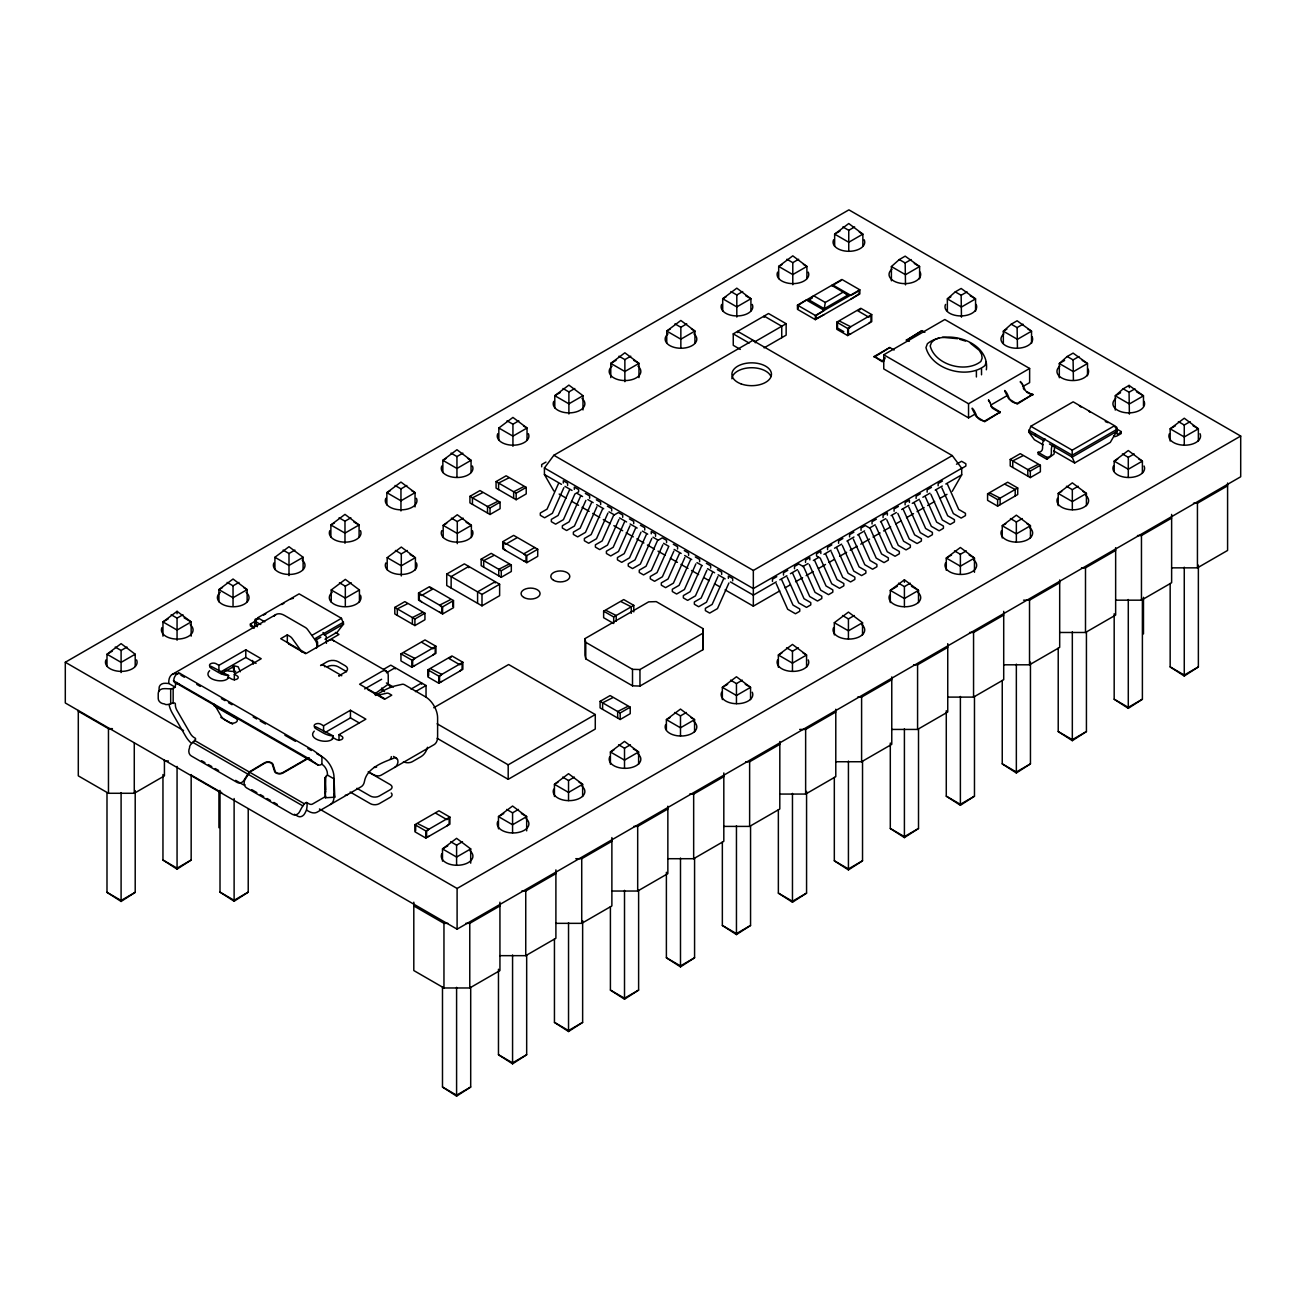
<?xml version="1.0" encoding="UTF-8"?>
<svg xmlns="http://www.w3.org/2000/svg" width="1306" height="1306" viewBox="0 0 1306 1306"><rect width="100%" height="100%" fill="white"/><g stroke="black" fill="none" stroke-linecap="round" stroke-linejoin="round"><path stroke-width="1.5" d="M702.938 649.702L702.987 628.61L656.249 601.625L648.674 601.854L584.925 638.65L584.925 655.171L585.757 658.844L632.512 685.83L639.956 686.058L702.938 649.702L702.987 628.61M324.851 777.788L325.341 797.77L334.777 797.199L334.042 778.882L327.431 775.062L324.851 777.788L325.635 790.065M263.6 615.077L265.755 613.853M281.802 604.564L283.957 603.339M824.266 308.706L825.278 302.453L843.301 292.038L847.986 295.009L824.266 308.706L808.985 299.89L813.654 295.744L825.278 302.453M986.357 361.729L984.92 365.615C967.436 379.622 931.635 369.827 925.97 347.592L927.407 343.707C946.328 328.002 990.177 341.584 986.357 369.778M227.587 678.14L228.599 675.512L211.262 666.435A6.236 1.322 21.2 0 0 211.85 668.639L218.461 672.459A6.236 1.322 21.2 0 0 226.689 675.349L228.599 675.512M332.246 738.576L333.275 735.947L315.938 726.871A6.236 1.322 21.2 0 0 316.525 729.075L323.137 732.895A6.236 1.322 21.2 0 0 331.365 735.784L333.275 735.947M558.527 483.498L547.067 509.128L540.309 513.029L540.309 515.315L544.602 517.796L552.405 513.291L563.865 487.677M569.547 489.864L558.086 515.478L551.328 519.396L551.328 521.682L555.621 524.163L563.425 519.657L574.885 494.027L578.623 491.872L578.623 489.587L574.33 487.105L574.33 489.391M580.566 496.215L569.106 521.845L562.347 525.747L562.347 528.048L566.641 530.514L574.444 526.024L585.888 500.394M591.585 502.581L580.125 528.212L573.367 532.113L573.367 534.399L577.66 536.88L585.463 532.375L596.907 506.761M602.605 508.948L591.145 534.562L584.37 538.48L584.37 540.766L588.68 543.247L596.483 538.741L607.927 513.111M618.946 519.478L607.486 545.108L599.699 549.597L595.389 547.116L595.389 544.831L602.164 540.929L613.624 515.299L618.391 512.54L622.701 515.021L622.701 517.323M624.627 521.665L613.183 547.296L606.408 551.197L606.408 553.483L610.718 555.964L618.505 551.459L629.965 525.845M635.647 528.032L624.203 553.646L617.428 557.548L617.428 559.85L621.721 562.331L629.525 557.825L640.985 532.195M646.47 534.268L635.01 559.899L628.251 563.8L628.251 566.086L632.545 568.567L640.348 564.078L651.808 538.447M662.828 544.814L651.368 570.428L643.564 574.934L639.271 572.452L639.271 570.167L646.029 566.265L657.489 540.635L662.273 537.876L666.566 540.358L666.566 542.643M668.509 547.002L657.049 572.616L650.29 576.517L650.29 578.819L654.584 581.301L662.387 576.795L673.847 551.165M679.528 553.352L668.068 578.982L661.309 582.884L661.309 585.17L665.603 587.651L673.406 583.162L684.866 557.531M690.548 559.719L679.087 585.349L672.329 589.251L672.329 591.536L676.622 594.018L684.426 589.512L695.869 563.898M701.567 566.086L690.107 591.7L683.348 595.601L683.348 597.903L687.642 600.385L695.445 595.879L706.889 570.249M712.586 572.436L701.126 598.066L694.351 601.968L694.351 604.254L698.661 606.735L706.464 602.229L717.908 576.615M723.606 578.803L712.145 604.433L705.371 608.335L705.371 610.62L709.68 613.102L717.467 608.596L728.928 582.982M309.098 757.921L283.027 772.972A4.979 2.873 0 0 1 278.031 773.691A4.979 2.873 0 0 1 274.603 771.454L272.334 764.369A4.359 2.514 0 0 0 269.33 762.426A4.359 2.514 0 0 0 264.955 763.047L249.642 772.221L244.891 779.764A6.236 5.061 -71 0 0 246.556 787.861L292.609 814.454A6.236 5.061 -71 0 0 299.776 811.434C301.947 806.7 309.261 794.832 306.502 810.063L304.935 813.214A6.236 5.061 -71 0 1 297.784 816.234L294.372 814.258M257.249 626.717L255.617 621.574L257.739 617.754L299.123 593.855L341.486 618.309L343.592 624.039L337.226 632.169L324.982 639.238M1043.151 444.807L1034.401 439.747L1028.704 432.008L1030.809 426.278L1073.173 401.824L1114.557 425.723L1116.663 429.527L1116.663 431.437L1110.296 442.391L1074.642 462.977L1053.648 450.864M952.27 491.301L961.706 474.829L961.706 468.283L952.27 455.582L752.795 340.425L553.858 455.272L544.422 467.989L544.422 474.519L553.858 491.007M176.996 682.45A7.787 4.506 60 0 0 175.379 686.009C174.873 690.156 167.397 688.425 164.425 688.654A6.236 5.061 9.2 0 0 158.222 693.404L158.222 698.498A6.236 5.061 9.2 0 0 164.425 703.918C167.576 706.856 176.179 699.461 175.379 705.011A7.787 4.506 60 0 0 176.996 710.431L190.301 733.466A7.787 4.506 60 0 0 194.186 737.58C199.524 739.506 188.57 743.538 189.582 747.816A6.236 5.061 -71 0 0 191.247 755.929L237.3 782.523A6.236 5.061 -71 0 0 244.451 779.502L249.201 771.96L264.514 762.802A4.979 2.873 0 0 1 269.509 762.084A4.979 2.873 0 0 1 272.938 764.304L275.207 771.389A4.359 2.514 0 0 0 278.211 773.332A4.359 2.514 0 0 0 282.586 772.711L308.657 757.66M324.851 793.052L325.749 791.616M316.623 753.562L321.913 756.615L321.913 764.255L319.937 765.071L318.207 765.12L177.192 683.691C169.486 683.103 176.718 669.652 180.995 673.994L313.211 750.33L321.913 756.615A17.141 9.893 60 0 1 334.042 777.609L334.042 796.611A17.141 9.893 60 0 1 330.483 804.447M290.797 598.817L293.36 598.36M1053.436 444.709C1048.424 448.268 1055.166 456.676 1046.89 457.378L1038.074 452.3L1038.074 454.194L1046.89 459.288L1054.073 454.031L1054.595 446.57M1045.224 439.045C1039.298 442.473 1046.563 451.615 1038.074 452.3M891.394 280.806L891.394 266.555L899.295 259.567L905.172 256.156L919.604 266.555L919.604 278.766M975.566 311.089L975.566 298.878L961.151 288.479L955.257 291.875L947.356 298.878L947.356 311.089M1031.544 343.396L1031.544 331.185L1017.113 320.786L1011.236 324.198L1003.335 331.185L1003.335 343.396M1087.506 375.72L1087.506 363.509L1073.091 353.11L1067.198 356.505L1059.313 363.509L1059.313 377.744M1143.485 406.003L1143.485 395.816L1129.07 385.417L1123.176 388.829L1115.275 395.816L1115.275 410.068M106.994 666.435L106.994 654.224L121.099 643.646L135.204 654.224L135.204 666.435M191.166 636.169L191.166 621.917L177.061 611.339L162.956 621.917L162.956 636.169M247.144 601.805L247.144 589.61L233.039 579.015L218.935 589.61L218.935 601.805M274.913 569.498L274.913 557.287L289.001 546.708L303.106 557.287L303.106 569.498M359.085 537.19L359.085 524.979L344.98 514.384L330.875 524.979L330.875 537.19M415.047 506.908L415.047 492.656L400.958 482.077L386.854 492.656L386.854 504.867M471.058 472.527L471.058 460.316L456.953 449.737L442.848 460.316L442.848 472.527M498.827 440.22L498.827 428.009L512.932 417.43L527.036 428.009L527.036 440.22M331.234 602.18L331.234 589.969L345.323 579.374L359.428 589.969L359.428 602.18M582.998 409.937L582.998 395.685L568.894 385.107L554.789 395.685L554.789 407.896M387.196 569.857L387.196 557.646L401.301 547.067L415.406 557.646L415.406 569.857M638.977 377.614L638.977 363.378L624.872 352.8L610.767 363.378L610.767 377.614M471.384 537.55L471.384 525.339L457.28 514.76L443.175 525.339L443.175 537.55M694.939 343.266L694.939 331.055L680.85 320.476L666.746 331.055L666.746 343.266M750.917 310.959L750.917 298.748L736.813 288.169L722.708 298.748L722.708 310.959M806.896 278.635L806.896 266.424L792.791 255.845L778.686 266.424L778.686 278.635M862.858 246.328L862.858 234.117L848.753 223.538L834.648 234.117L834.648 246.328M470.699 863.168L470.699 848.916L456.594 838.338L442.489 848.916L442.489 861.127M526.677 830.861L526.677 816.609L512.572 806.031L498.468 816.609L498.468 828.82M582.639 796.497L582.639 784.286L568.534 773.707L554.446 784.286L554.446 796.497M638.618 764.19L638.618 751.978L624.513 741.4L610.408 751.978L610.408 764.19M694.58 731.866L694.58 719.655L680.491 709.076L666.386 719.655L666.386 729.842M750.558 699.559L750.558 687.348L736.453 676.769L722.349 687.348L722.349 699.559M806.569 667.219L806.569 655.008L792.464 644.429L778.36 655.008L778.36 667.219M834.322 634.912L834.322 622.701L848.427 612.106L862.531 622.701L862.531 634.912M918.51 602.588L918.51 590.377L904.405 579.799L890.3 590.377L890.3 602.588M974.472 572.306L974.472 558.07L960.383 547.492L946.279 558.07L946.279 570.281M1030.45 537.958L1030.45 525.747L1016.346 515.168L1002.241 525.747L1002.241 537.958M1086.429 505.651L1086.429 493.439L1072.324 482.861L1058.219 493.439L1058.219 505.651M1142.391 473.327L1142.391 461.116L1128.286 450.537L1114.181 461.116L1114.181 471.303M1198.369 441.02L1198.369 428.809L1184.264 418.23L1170.16 428.809L1170.16 441.02M884.815 358.481L883.705 361.289L882.138 361.697L874.171 356.489L889.745 347.51L894.104 350.024M375.393 695.445L382.854 691.037A9.354 1.322 -24.2 0 1 394.885 685.976L402.183 684.295A6.236 3.592 60 0 1 404.713 684.834L425.495 696.833A17.141 9.893 60 0 1 437.608 717.827L437.608 736.813A17.141 9.893 60 0 1 434.065 744.665L381.319 775.111A17.141 9.893 60 0 1 372.749 774.262L368.423 771.764M209.613 670.696C201.728 678.745 224.257 684.981 228.811 677.422L231.57 679.022A3.902 2.253 0 0 0 237.088 679.022A3.902 2.253 0 0 0 237.088 675.839L234.329 674.239L234.329 679.969M314.273 731.131C306.404 739.163 328.932 745.416 333.487 737.857L336.246 739.441A3.902 2.253 0 0 0 341.748 739.441A3.902 2.253 0 0 0 341.748 736.274L339.005 734.674L339.005 740.404M135.204 790.587L135.204 892.341L121.099 901.45L106.994 892.341L106.994 792.628M191.166 774.556L191.166 860.034L177.061 869.143L162.956 860.034L162.956 774.556M248.222 808.708L248.222 892.145L234.117 901.254L220.012 892.145L220.012 790.391M470.699 987.32L470.699 1087.033L456.594 1096.142L442.489 1087.033L442.489 987.32M526.677 954.996L526.677 1054.726L512.572 1063.835L498.468 1054.726L498.468 969.248M582.639 920.648L582.639 1022.402L568.534 1031.511L554.446 1022.402L554.446 938.965M638.618 890.365L638.618 990.095L624.513 999.204L610.408 990.095L610.408 906.658M694.58 858.058L694.58 957.771L680.491 966.881L666.386 957.771L666.386 872.294M750.558 825.735L750.558 925.464L736.453 934.574L722.349 925.464L722.349 842.027M806.569 791.371L806.569 893.124L792.464 902.234L778.36 893.124L778.36 809.687M862.531 761.088L862.531 860.801L848.427 869.91L834.322 860.801L834.322 777.364M918.51 728.764L918.51 828.494L904.405 837.603L890.3 828.494L890.3 743.016M974.472 696.457L974.472 796.187L960.383 805.296L946.279 796.187L946.279 710.709M1030.45 662.109L1030.45 763.863L1016.346 772.972L1002.241 763.863L1002.241 680.426M1086.429 631.826L1086.429 731.556L1072.324 740.665L1058.219 731.556L1058.219 648.103M1142.391 599.519L1142.391 699.232L1128.286 708.342L1114.181 699.232L1114.181 613.755M1198.369 565.155L1198.369 666.925L1184.264 676.035L1170.16 666.925L1170.16 583.472M173.371 680.736L311.122 759.994M65.3 662.256L848.9 209.858L1240.7 436.057L1240.7 476.772L457.1 929.17L65.3 702.971L65.3 662.256L183.542 730.527M108.757 653.212L112.283 651.172M168.245 618.864L162.956 621.917L177.061 630.063L191.166 621.917L184.113 617.852M222.461 587.569L218.935 589.61L233.039 597.74L247.144 589.61L243.618 587.569M334.401 522.939L330.875 524.979L344.98 533.109L359.085 524.979L353.795 521.927M390.38 490.615L386.854 492.656L400.958 500.802L415.047 492.656L411.537 490.615M446.374 458.275L442.848 460.316L456.953 468.462L471.058 460.316L467.532 458.275M560.078 392.633L554.789 395.685L568.894 403.832L582.998 395.685M616.057 360.325L610.767 363.378L624.872 371.508L638.977 363.378L633.688 360.325M670.272 329.03L666.746 331.055L680.85 339.201L694.939 331.055L691.413 329.03M726.234 296.707L722.708 298.748L736.813 306.894L750.917 298.748L745.628 295.695M782.212 264.4L778.686 266.424L792.791 274.57L806.896 266.424L803.37 264.4M839.938 231.064L834.648 234.117L848.753 242.263L862.858 234.117L859.332 232.076M115.206 647.058L121.099 650.453L126.992 647.058M171.184 614.734L177.061 618.13L182.954 614.734M227.146 582.427L233.039 585.823L238.933 582.427M283.124 550.104L289.001 553.515L294.895 550.104M339.087 517.796L344.98 521.192L350.873 517.796M395.065 485.473L400.958 488.885L406.835 485.473M451.06 453.133L456.953 456.545L462.846 453.133M507.038 420.826L512.932 424.221L518.825 420.826M563.017 388.502L568.894 391.914L574.787 388.502M618.979 356.195L624.872 359.591L630.765 356.195M674.957 323.872L680.85 327.284L686.727 323.872M730.919 291.565L736.813 294.96L742.706 291.565M786.898 259.241L792.791 262.653L798.668 259.241M842.86 226.934L848.753 230.329L854.646 226.934M135.204 654.224L121.099 662.371L106.994 654.224M303.106 557.287L289.001 565.433L274.913 557.287M740.306 349.404L733.254 345.323L733.254 333.879L768.516 313.522L786.147 323.708L786.147 335.152L764.108 347.869M797.46 305.147L841.929 279.468L859.838 289.818L859.838 293.981L815.368 319.66L797.46 309.326L797.46 305.147L815.368 315.481L859.838 289.818M841.26 280.366L833.032 285.116L850.941 295.45L859.152 290.699L859.152 293.752L850.941 299.123M808.985 299.89L812.365 297.931M469.931 496.362L479.988 490.55L500.084 502.157L500.084 508.687L490.028 514.482L469.931 502.892L469.931 496.362L490.028 507.969L500.084 502.157M496.068 481.588L506.124 475.792L526.22 487.383L526.22 493.913L516.164 499.725L496.068 488.118L496.068 481.588L516.164 493.195L526.22 487.383M254.229 628.17L250.377 625.949L250.377 624.039L254.784 621.493M172.327 674.353L275.892 614.555M545.99 462.063L541.696 464.544L541.696 466.83M737.661 332.606L737.661 331.332L755.292 341.519L786.147 323.708M446.701 523.298L443.175 525.339L457.28 533.468L471.384 525.339L466.095 522.286M339.446 582.786L345.323 586.182L351.216 582.786M395.408 550.463L401.301 553.875L407.194 550.463M451.386 518.155L457.28 521.551L463.157 518.155M899.295 259.567L905.172 262.963L911.066 259.567M210.641 666.925A3.902 2.253 0 0 1 210.641 663.742A3.902 2.253 0 0 1 216.143 663.742L218.902 665.342L245.789 649.817L261.216 658.73L234.329 674.239M359.428 589.969L345.323 598.099L331.234 589.969M415.406 557.646L401.301 565.792L387.196 557.646M220.583 672.002L245.789 657.457L256.074 663.383M302.159 652.282L292.348 638.683A6.236 3.592 60 0 0 289.818 636.3L287.32 634.863L280.708 638.683L306.273 653.441L338.956 634.471L335.43 632.43M221.073 673.635L234.884 666.011L238.133 666.746L239.994 670.909A7.787 4.506 60 0 0 240.304 671.757M836.771 322.158L860.817 308.281L871.739 314.599L871.739 321.684L847.692 335.577L836.771 329.259L836.771 322.158L847.692 328.475L871.739 314.599M860.066 309.506L857.813 310.812L868.735 317.113L870.988 315.823L870.988 321.341L868.735 323.431M312.167 635.238L341.486 618.309M343.592 622.129L315.562 638.308L315.562 640.218L320.819 637.181M324.329 635.157L343.592 624.039M446.734 574.052L464.365 563.882L499.627 584.239L499.627 595.683L481.996 605.853L446.734 585.512L446.734 574.052L481.996 594.41L499.627 584.239M502.728 541.696L513.666 535.378L537.713 549.255L537.713 556.356L526.775 562.674L502.728 548.781L502.728 541.696L526.775 555.572L537.713 549.255M418.54 593.006L429.462 586.688L453.509 600.58L453.509 607.682L442.587 613.983L418.54 600.107L418.54 593.006L442.587 606.882L453.509 600.58M394.804 607.421L404.844 601.625L424.94 613.216L424.94 619.746L414.9 625.558L394.804 613.951L394.804 607.421L414.9 619.028L424.94 613.216M481.179 559.148L491.219 553.352L511.315 564.959L511.315 571.489L501.275 577.285L481.179 565.678L481.179 559.148L501.275 570.755L511.315 564.959M950.882 296.837L947.356 298.878L961.461 307.024L975.566 298.878L970.276 295.825M955.257 291.875L961.151 295.27L967.044 291.875M534.709 547.524L523.771 553.842L526.024 555.932L526.024 561.449L523.771 560.943M874.171 357.207L889.745 347.51M921.971 330.63L906.397 340.327L921.971 330.63L924.877 332.312M975.517 413.855L968.546 417.887L883.754 368.929L883.754 354.791L944.826 319.513L1029.634 368.472L1029.634 382.625L1022.647 386.658M78.295 710.48L78.295 775.862L108.463 793.281L134.273 793.281L164.425 775.862L164.425 759.717M400.958 653.833L425.005 639.94L435.943 646.258L435.943 653.359L411.896 667.235L400.958 660.918L400.958 653.833L411.896 660.134L435.943 646.258M383.735 669.243L390.788 665.162L426.034 685.519L426.034 696.98M386.38 672.802L395.196 667.709L395.196 668.982M364.684 688.931L381.63 679.267M374.593 694.025L388.241 684.23L388.241 675.333A9.354 5.404 -60 0 0 381.63 671.513L359.607 684.23L385.156 698.988L391.767 695.167L389.286 693.731A6.236 3.592 60 0 0 386.756 693.192L377.663 695.298M1006.861 329.161L1003.335 331.185L1017.439 339.331L1031.544 331.185L1028.018 329.161M315.301 727.36A3.902 2.253 0 0 1 315.301 724.177A3.902 2.253 0 0 1 320.819 724.177L323.578 725.777L350.449 710.252L365.876 719.149L339.005 734.674M1011.236 324.198L1017.113 327.594L1023.006 324.198M427.878 669.831L451.925 655.939L462.846 662.256L462.846 669.358L438.8 683.234L427.878 676.932L427.878 669.831L438.8 676.133L462.846 662.256M451.174 657.163L448.921 658.469L459.843 664.77L462.095 663.481L462.095 668.999L459.843 671.088M325.259 732.437L350.449 717.876L359.019 722.822M411.047 689.095L421.626 682.973L421.626 684.246M415.455 691.625L426.034 685.519M433.739 707.754L508.638 664.525L595.275 714.545L595.275 729.042L508.197 779.323L437.135 738.314M633.785 605.364L613.689 616.971L613.689 623.501L603.633 617.705L603.633 611.175L623.729 599.568L633.785 605.364L633.785 611.894M883.754 354.791L968.546 403.75L1029.634 368.472M135.204 892.341L121.099 900.487L106.994 892.341M191.166 860.034L177.061 868.18L162.956 860.034M1064.586 360.456L1059.313 363.509L1073.401 371.655L1087.506 363.509L1082.217 360.456M991.238 404.795L1006.942 395.718M1067.198 356.505L1073.091 359.901L1078.985 356.505M325.814 796.35L312.509 804.039A7.787 4.506 60 0 1 308.624 803.647L306.502 802.423M972.186 408.141C977.263 412.778 974.717 419.928 984.659 421.022L1000.233 412.043L984.659 421.74L976.088 416.402L972.186 408.843M1004.771 390.478C1009.848 395.114 1007.301 402.264 1017.243 403.358L1032.817 394.379L1017.243 404.076L1008.673 398.738L1004.771 391.18M553.858 455.272L753.333 570.444L952.27 455.582M956.498 464.201L961.559 461.279L965.869 463.761L965.869 466.046L961.183 468.756M961.706 468.283L753.333 588.582L544.422 467.989M776.76 576.681L772.466 579.162L772.466 581.464M787.779 570.33L783.486 572.812L783.486 575.097M831.857 544.88L827.563 547.361L827.563 549.646M842.876 538.513L838.583 540.994L838.583 543.296M853.895 532.162L849.586 534.644L849.586 536.929M876.342 519.2L872.049 521.682L872.049 523.967M898.381 506.467L894.088 508.948L894.088 511.25M920.42 493.75L916.126 496.231L916.126 498.517M931.439 487.383L927.146 489.864L927.146 492.166M942.459 481.032L938.149 483.514L938.149 485.799M776.286 581.872L753.333 595.128L730.446 581.921M779.813 579.831L786.881 575.75M790.408 573.709L797.476 569.645M802.766 566.575L808.071 563.523M813.36 560.47L818.666 557.401M823.955 554.348L831.024 550.267M834.55 548.226L841.619 544.145M846.925 541.092L853.977 537.011M857.52 534.97L864.572 530.889M869.878 527.836L875.167 524.783M880.473 521.714L885.762 518.662M891.067 515.609L896.357 512.54M901.662 509.487L908.731 505.406M912.257 503.365L919.326 499.284M922.852 497.26L929.921 493.178M935.21 490.109L942.279 486.044M945.805 484.004L961.706 474.829M248.222 892.145L234.117 900.291L220.012 892.145M584.925 638.65L585.757 642.323L632.512 669.325L639.956 669.537L702.938 633.181M1120.564 392.763L1115.275 395.816L1129.38 403.962L1143.485 395.816L1136.432 391.751M725.091 589.855L753.333 606.164L779.731 590.916M785.02 587.863L790.293 584.827M795.583 581.774L802.619 577.709M806.145 575.668L813.181 571.604M818.47 568.551L825.506 564.486M829.032 562.462L834.305 559.409M839.595 556.356L846.631 552.291M850.157 550.267L857.193 546.202M860.719 544.161L869.518 539.084M873.045 537.044L880.081 532.979M883.607 530.954L890.643 526.889M895.932 523.837L901.205 520.784M906.495 517.731L913.531 513.666M917.057 511.642L924.093 507.577M927.619 505.536L934.655 501.471M939.945 498.419L946.981 494.354M1010.224 459.451L1020.28 453.655L1040.376 465.263L1040.376 471.793L1030.32 477.588L1010.224 465.981L1010.224 459.451L1030.32 471.058L1040.376 465.263M1123.176 388.829L1129.07 392.224L1134.947 388.829M600.091 701.355L610.131 695.559L630.227 707.166L630.227 713.68L620.187 719.492L600.091 707.885L600.091 701.355L620.187 712.962L630.227 707.166M437.135 723.802L508.197 764.826L595.275 714.545M987.581 493.815L1007.677 482.208L1017.717 488.003L1017.717 494.533L997.621 506.14L987.581 500.329L987.581 493.815L997.621 499.61L1017.717 488.003M414.916 824.674L438.963 810.781L449.901 817.099L449.901 824.2L425.854 838.077L414.916 831.775L414.916 824.674L425.854 830.975L449.901 817.099M1030.809 426.278L1072.193 450.178L1114.557 425.723M1116.663 429.527L1072.193 455.206L1028.704 430.098M1116.663 431.437L1072.193 457.116L1049.42 443.975M1113.545 435.747L1114.671 436.677L1116.891 436.024L1121.25 433.527L1121.25 431.617C1112.696 440.171 1120.793 425.854 1114.687 426.523M447.778 845.864L442.489 848.916L456.594 857.062L470.699 848.916M503.757 813.556L498.468 816.609L512.572 824.755L526.677 816.609L521.388 813.556M557.972 782.261L554.446 784.286L568.534 792.432L582.639 784.286L579.113 782.261M613.934 749.938L610.408 751.978L624.513 760.125L638.618 751.978L633.328 748.926M669.913 717.631L666.386 719.655L680.491 727.801L694.58 719.655L691.07 717.631M727.638 684.295L722.349 687.348L736.453 695.494L750.558 687.348L745.269 684.295M781.886 652.967L778.36 655.008L792.464 663.154L806.569 655.008L803.043 652.967M897.353 586.312L890.3 590.377L904.405 598.523L918.51 590.377L911.457 586.312M951.568 555.017L946.279 558.07L960.383 566.2L974.472 558.07L969.183 555.017M1005.767 523.706L1002.241 525.747L1016.346 533.893L1030.45 525.747L1026.924 523.706M1061.745 491.399L1058.219 493.439L1072.324 501.569L1086.429 493.439L1082.903 491.399M1117.707 459.092L1114.181 461.116L1128.286 469.262L1142.391 461.116L1138.865 459.092M1175.449 425.756L1170.16 428.809L1184.264 436.955L1198.369 428.809L1193.08 425.756M450.717 841.75L456.594 845.145L462.487 841.75M506.679 809.426L512.572 812.822L518.466 809.426M562.657 777.119L568.534 780.515L574.428 777.119M618.62 744.795L624.513 748.191L630.406 744.795M674.598 712.488L680.491 715.884L686.368 712.488M730.56 680.165L736.453 683.577L742.347 680.165M786.571 647.825L792.464 651.237L798.358 647.825M842.55 615.518L848.427 618.913L854.32 615.518M898.512 583.194L904.405 586.606L910.298 583.194M954.49 550.887L960.383 554.283L966.26 550.887M1010.452 518.564L1016.346 521.976L1022.239 518.564M1066.431 486.256L1072.324 489.652L1078.201 486.256M1122.393 453.933L1128.286 457.345L1134.179 453.933M1178.371 421.626L1184.264 425.021L1190.158 421.626M862.531 622.701L848.427 630.831L834.322 622.701M319.448 808.985L457.1 888.472L1240.7 436.057M465.801 923.342L469.768 923.342L499.937 905.923M521.78 891.035L525.747 891.035L555.899 873.616M575.766 858.711L581.725 858.711L611.877 841.293M633.72 826.404L637.687 826.404L667.856 808.985M689.682 794.081L693.666 794.081L723.818 776.662M745.661 761.773L749.628 761.773L779.796 744.355M799.68 729.434L805.639 729.434L835.791 712.015M857.634 697.11L861.601 697.11L891.769 679.708M913.612 664.803L917.579 664.803L947.748 647.384M969.574 632.479L973.558 632.479L1003.71 615.077M1023.561 600.172L1029.52 600.172L1059.688 582.754M1081.515 567.849L1085.498 567.849L1115.65 550.446M1137.493 535.542L1141.46 535.542L1171.629 518.123M1193.472 503.218L1197.439 503.218L1227.591 485.816M413.806 902.201L413.806 970.554L443.958 987.973L469.768 987.973L499.937 970.554L499.937 902.201M499.937 955.665L525.747 955.665L555.899 938.247L555.899 869.894M555.899 923.342L581.725 923.342L611.877 905.923L611.877 837.57M611.877 891.035L637.687 891.035L667.856 873.616L667.856 806.194M667.856 858.711L693.666 858.711L723.818 841.293L723.818 772.94M723.818 826.404L749.628 826.404L779.796 808.985L779.829 741.547M779.829 794.064L805.639 794.064L835.791 776.646L835.791 709.24M835.791 761.741L861.601 761.741L891.769 744.338L891.769 676.916M891.769 729.434L917.579 729.434L947.748 712.015L947.748 643.662M947.748 697.11L973.558 697.11L1003.71 679.708L1003.71 611.339M1003.71 664.803L1029.52 664.803L1059.688 647.384L1059.688 579.978M1059.688 632.479L1085.498 632.479L1115.65 615.077L1115.65 547.655M1115.65 600.172L1141.46 600.172L1171.629 582.754L1171.629 514.401M1171.629 567.849L1197.439 567.849L1227.591 550.446L1227.591 483.024M470.699 1087.033L456.594 1095.179L442.489 1087.033M526.677 1054.726L512.572 1062.872L498.468 1054.726M582.639 1022.402L568.534 1030.548L554.446 1022.402M638.618 990.095L624.513 998.241L610.408 990.095M694.58 957.771L680.491 965.918L666.386 957.771M750.558 925.464L736.453 933.61L722.349 925.464M806.569 893.124L792.464 901.271L778.36 893.124M862.531 860.801L848.427 868.947L834.322 860.801M918.51 828.494L904.405 836.64L890.3 828.494M974.472 796.187L960.383 804.316L946.279 796.187M1030.45 763.863L1016.346 772.009L1002.241 763.863M1086.429 731.556L1072.324 739.686L1058.219 731.556M1142.391 699.232L1128.286 707.379L1114.181 699.232M1198.369 666.925L1184.264 675.055L1170.16 666.925M325.341 797.77L325.749 776.352M938.769 338.009L934.361 339.887L931.439 342.596L930.198 345.943C935.063 365.06 965.869 373.483 980.888 361.436L982.128 358.089L981.59 354.334L979.32 350.416L970.325 343.168M885.027 357.55L882.432 360.962L874.171 356.489M1105.284 421.544L1108.027 422.654M177.192 683.691L178.906 683.658M78.295 711.231L108.463 728.65L112.43 728.65M164.425 760.974L168.409 760.974M413.806 905.923L443.958 923.342L447.942 923.342M942.442 337.307L957.739 338.695M175.379 687.283L168.768 683.462L165.307 683.283A6.236 5.061 9.2 0 0 159.087 688.033L159.087 691.429M1079.409 405.791L1081.009 407.048M1088.698 410.917L1089.824 412.141M258.18 619.24C250.36 615.844 259.372 633.198 250.377 624.039M959.681 339.299L965.493 341.078M318.207 765.12L308.036 758.068M394.608 767.438A17.141 9.893 60 0 0 397.955 762.1L397.759 759.814L395.343 757.594C384.095 761.92 366.921 767.455 364.456 781.429A17.141 9.893 60 0 1 361.125 786.767L317.195 812.136A17.141 9.893 60 0 1 308.624 811.287L306.502 810.063M914.314 263.502L919.604 266.555L905.499 274.701L891.394 266.555M1116.842 429.07L1121.25 431.617M1032.817 394.379C1022.859 393.286 1025.406 386.119 1020.329 381.483M1026.989 391.735L1032.817 395.081M847.986 295.009L831.693 285.328L832.706 286.194M906.397 339.609L909.319 341.29M1000.233 412.043L991.972 406.999L988.593 399.75M992.952 408.549L1000.233 412.761M1028.704 432.008L1044.163 440.938L1044.163 439.028M843.758 331.642L837.521 328.035L837.521 322.517M733.254 333.879L749.122 343.037M523.51 425.968L527.036 428.009L512.932 436.139L498.827 428.009M585.349 493.456L589.643 495.937L589.643 498.239M596.369 499.823L600.662 502.304L600.662 504.589M607.388 506.189L611.681 508.671L611.681 510.956M629.41 518.906L633.72 521.388L633.72 523.673M640.43 525.273L644.74 527.755L644.74 530.04M673.292 544.243L677.585 546.724L677.585 549.01M684.311 550.593L688.605 553.075L688.605 555.36M695.331 556.96L699.624 559.441L699.624 561.727M706.35 563.327L710.644 565.792L710.644 568.094M717.369 569.677L721.663 572.159L721.663 574.444M544.422 474.519L561.466 484.346M564.992 486.387L572.028 490.452M577.301 493.505L582.59 496.541M587.863 499.594L593.153 502.647M596.662 504.687L603.715 508.752M608.988 511.789L614.277 514.842M619.55 517.894L626.586 521.959M630.112 523.984L637.148 528.048M642.438 531.101L647.711 534.154M653 537.207L658.273 540.243M663.562 543.296L668.835 546.349M674.125 549.402L681.161 553.466M684.687 555.491L691.723 559.556M696.996 562.608L702.285 565.661M707.558 568.698L714.611 572.763M718.12 574.803L725.157 578.868M559.148 494.06L566.216 498.141M571.506 501.194L578.574 505.275M582.101 507.316L589.169 511.381M592.695 513.421L599.748 517.503M603.29 519.543L610.343 523.608M613.869 525.649L622.701 530.742M626.227 532.783L633.296 536.864M636.822 538.905L643.891 542.97M647.417 545.01L654.469 549.091M658.012 551.132L665.064 555.213M670.37 558.266L677.422 562.347M680.948 564.372L688.017 568.453M691.543 570.493L698.612 574.575M703.901 577.627L709.191 580.68M714.496 583.749L719.786 586.802M603.633 611.175L613.689 616.971M410.117 554.593L413.643 556.634M430.213 587.912L432.466 589.218L421.544 595.52L419.291 594.23L419.291 599.748L421.544 601.837M332.981 640.25L386.315 671.039M386.38 682.973L393.433 687.054M257.739 617.754L264.791 621.836M381.63 689.96L384.503 691.609L381.63 688.05M255.617 621.574L260.759 624.529M288.593 643.874L305.62 653.702M367.476 689.421L384.519 699.249M323.708 665.227L341.78 675.659A6.236 3.592 -60 0 0 338.662 675.969L345.274 672.149A7.787 4.506 0 0 0 345.274 665.782L338.221 661.718A7.787 4.506 0 0 0 327.202 661.718L320.59 665.538A6.236 3.592 -60 0 1 324.851 666.844M393.481 756.452L396.795 758.345M368.325 771.96L390.233 784.612A6.236 3.592 0 0 1 390.233 789.706L379.213 796.056A6.236 3.592 0 0 1 370.398 796.056L356.913 788.285M180.881 675.202L184.407 677.226M196.749 684.36L200.275 686.401M221.432 698.612L224.959 700.636M228.485 702.677L232.011 704.718M253.168 716.929L256.694 718.969M260.221 720.994L265.51 724.046M284.904 735.245L295.483 741.351M307.824 748.485L311.334 750.509M214.07 705.811L235.978 718.463A4.669 2.694 0 0 1 235.978 722.267L235.766 722.398A4.669 2.694 0 0 1 229.154 722.398L224.812 719.9A7.787 4.506 60 0 1 220.926 715.786L214.266 704.277M220.812 717.337L232.615 724.144M350.171 792.024L370.398 803.696A6.236 3.592 0 0 0 379.213 803.696L390.233 797.329A6.236 3.592 0 0 0 391.229 792.987M194.333 740.29L249.201 771.96M249.642 772.221L304.51 803.892M192.602 742.232L247.487 773.903M247.928 774.164L302.796 805.851M201.532 760.663L204.944 762.639M208.356 764.598L211.768 766.573M215.18 768.548L218.592 770.507M235.651 780.368L242.475 784.302A6.236 5.061 -71 0 0 245.038 784.824M251.731 789.64L256.841 792.595M260.253 794.57L263.665 796.546M267.077 798.505L270.489 800.48M273.901 802.439L277.313 804.414M191.509 775.242L221.677 792.66M1020.329 382.201L1021.635 383.327M323.023 632.479L326.239 636.446L326.418 643.368M179.33 673.847L178.547 672.982M988.413 400.338L989.997 402.575M992.282 408.06L990.699 405.823M315.464 638.699L317.57 642.03L317.603 646.437M388.241 684.23L390.788 687.397M1024.23 389.759L1023.284 388.16M1022.174 384.095L1022.843 385.76M947.242 483.791L958.686 509.405L965.461 513.323L965.461 515.609L961.167 518.09L953.364 513.585L941.904 487.954M936.222 490.142L947.666 515.772L954.441 519.674L954.441 521.976L950.148 524.457L942.344 519.951L930.884 494.321M925.203 496.509L936.663 522.139L943.422 526.04L943.422 528.326L939.128 530.807L931.325 526.302L919.865 500.688M914.184 502.875L925.644 528.489L932.402 532.407L932.402 534.693L928.109 537.174L920.306 532.668L908.845 507.038M903.164 509.226L914.624 534.856L921.383 538.758L921.383 541.059L917.09 543.525L909.286 539.035L897.826 513.405M892.145 515.592L903.605 541.223L910.364 545.124L910.364 547.41L906.07 549.891L898.267 545.386L886.807 519.772M881.126 521.959L892.586 547.573L899.344 551.491L899.344 553.777L895.051 556.258L887.247 551.752L875.787 526.122M864.768 532.489L876.228 558.119L884.031 562.608L888.325 560.143L888.325 557.842L881.566 553.94L870.106 528.31L865.323 525.551L861.029 528.032L861.029 530.334M858.679 534.921L870.123 560.535L876.897 564.453L876.897 566.739L872.604 569.22L864.801 564.714L853.34 539.1M847.659 541.288L859.103 566.902L865.878 570.804L865.878 573.105L861.585 575.587L853.781 571.081L842.321 545.451M836.64 547.638L848.1 573.269L854.859 577.17L854.859 579.456L850.565 581.937L842.762 577.432L831.302 551.818M825.621 554.005L837.081 579.619L843.839 583.537L843.839 585.823L839.546 588.304L831.742 583.798L820.282 558.168L816.544 556.013L816.544 553.728L820.837 551.246L820.837 553.532M814.601 560.372L826.061 585.986L832.82 589.888L832.82 592.189L828.526 594.671L820.723 590.165L809.263 564.535M798.244 570.902L809.704 596.515L817.507 601.021L821.8 598.54L821.8 596.254L815.042 592.353L803.582 566.722L798.799 563.963L794.505 566.445L794.505 568.73M792.562 573.089L804.023 598.703L810.781 602.621L810.781 604.907L806.488 607.388L798.684 602.882L787.224 577.252M781.543 579.44L793.003 605.07L799.762 608.971L799.762 611.273L795.468 613.755L787.665 609.249L776.221 583.619M1074.642 462.977L1072.193 457.116L1072.193 450.178M334.646 797.264L334.042 794.146M232.876 665.701L233.105 666.925A17.141 9.893 60 0 0 234.917 673.08M1129.07 385.417L1129.38 387.67M1129.07 392.224L1129.38 414.133M1073.091 359.901L1073.401 379.785M1017.113 327.594L1017.439 347.478M961.151 295.27L961.461 317.195M905.172 262.963L905.499 284.871M391.31 756.631L391.065 758.117A7.787 4.506 60 0 1 389.939 759.341M1197.439 503.218L1197.439 567.849M1184.264 425.021L1184.264 445.085M1184.264 567.196L1184.264 676.035M1143.485 597.299L1143.485 633.932M1141.46 535.542L1141.46 600.172M1128.286 457.345L1128.286 477.408M1128.286 599.519L1128.286 708.342M1085.498 567.849L1085.498 632.479M1072.324 489.652L1072.324 509.715M1072.324 631.826L1072.324 740.665M1046.89 457.378L1046.89 459.288M1037.862 464.528L1027.806 469.605L1027.806 476.135M1035.348 433.935L1035.348 435.845M1030.32 471.058L1030.32 477.588M1029.52 600.172L1029.52 664.803M1022.778 455.827L1012.738 460.904L1012.738 467.434M1016.346 521.976L1016.346 542.039M1016.346 664.15L1016.346 772.972M1015.203 495.986L1015.203 489.456L1005.163 484.379M1000.135 504.687L1000.135 498.157L990.095 493.08M997.621 499.61L997.621 506.14M981.524 368.749L981.524 374.806M976.398 370.937L976.398 376.977M973.558 632.479L973.558 697.11M968.546 403.75L968.546 417.887M960.383 554.283L960.383 574.346M960.383 696.457L960.383 805.296M917.579 664.803L917.579 729.434M909.4 502.402L909.4 500.116L905.107 502.598L905.107 504.883M904.405 579.799L904.405 582.231M904.405 586.606L904.405 606.67M904.405 728.764L904.405 837.603M887.362 515.119L887.362 512.834L883.068 515.315L883.068 517.6M861.601 697.11L861.601 761.741M850.712 333.846L848.443 334.352L848.443 328.834L850.712 326.745L839.774 321.211M848.753 230.329L848.753 250.393M848.427 618.913L848.427 638.977M848.427 761.088L848.427 869.91M847.692 328.475L847.692 335.577M824.249 314.517L816.038 318.648L816.038 315.595L824.249 310.355L806.357 300.005L798.129 305.261L798.129 308.314M815.368 315.481L815.368 319.66M809.818 559.899L809.818 557.597L805.524 560.078L805.524 562.38M805.639 729.434L805.639 794.064M792.791 262.653L792.791 284.741M792.464 651.237L792.464 671.284M792.464 793.395L792.464 902.234M781.739 337.699L781.739 326.239L764.108 316.068L764.108 317.342M755.292 341.519L755.292 342.792M753.333 570.444L753.333 606.164M749.628 761.773L749.628 826.404M736.813 294.96L736.813 317.064M736.453 683.577L736.453 703.624M736.453 825.735L736.453 934.574M732.682 580.811L732.682 578.525L728.373 576.044L728.373 578.329M693.666 794.081L693.666 858.711M680.85 327.284L680.85 347.347M680.491 715.884L680.491 735.947M680.491 858.058L680.491 966.881M655.547 536.293L655.547 533.991L651.253 531.509L651.253 533.811M639.956 669.537L639.956 686.058M637.687 826.404L637.687 891.035M632.512 669.325L632.512 685.83M631.271 613.347L631.271 606.817L621.215 601.74M627.713 706.432L617.673 711.509L617.673 718.039M624.872 359.591L624.872 381.695M624.513 748.191L624.513 768.255M624.513 890.365L624.513 999.204M620.187 712.962L620.187 719.492M616.203 621.33L616.203 615.518L606.147 610.441M612.645 697.731L602.605 702.808L602.605 709.338M585.757 642.323L585.757 658.844M581.725 858.711L581.725 923.342M568.894 391.914L568.894 414.002M568.534 780.515L568.534 800.578M568.534 922.689L568.534 1031.511M567.604 485.505L567.604 483.22L563.31 480.739L563.31 483.024M526.775 555.572L526.775 562.674M525.747 891.035L525.747 955.665M523.706 486.665L513.65 491.742L513.65 498.272M516.67 537.909L505.749 544.21L503.479 542.904L503.479 548.438L505.749 550.528M516.164 493.195L516.164 499.725M512.932 424.221L512.932 446.325M512.572 812.822L512.572 832.885M512.572 954.996L512.572 1063.835M508.801 564.225L498.761 569.302L498.761 575.832M508.638 477.963L498.582 483.04L498.582 489.57M508.197 764.826L508.197 779.323M501.275 570.755L501.275 577.285M497.57 501.439L487.513 506.516L487.513 513.046M495.219 582.966L495.219 581.692L477.588 591.863L477.588 603.323M493.733 555.523L483.677 560.601L483.677 567.13M490.028 507.969L490.028 514.482M482.502 492.737L472.445 497.815L472.445 504.328M481.996 594.41L481.996 605.853M469.768 923.342L469.768 987.973M468.772 567.702L468.772 566.429L451.141 576.599L451.141 588.043M457.28 521.551L457.28 543.655M457.1 888.472L457.1 929.17M456.953 456.545L456.953 476.608M456.594 845.145L456.594 865.209M456.594 987.32L456.594 1096.142M452.758 600.923L452.758 606.457M450.505 599.634L439.583 605.151L441.836 607.241L441.836 612.759L439.583 612.253M446.897 825.931L449.15 823.841L449.15 818.323L446.897 819.629L435.959 813.312M443.958 923.342L443.958 987.973M442.587 606.882L442.587 613.983M441.803 681.503L439.551 682.01L439.551 676.492L441.803 674.402L430.882 668.884M438.8 676.133L438.8 683.234M432.923 655.09L435.192 653L435.192 647.482L432.923 648.772L422.001 642.47M428.858 836.346L426.605 836.852L426.605 831.334L428.858 829.245L417.92 823.727M428.629 670.174L428.629 675.708M425.854 830.975L425.854 838.077M422.426 612.498L412.386 617.575L412.386 624.105M415.667 825.017L415.667 830.551M414.9 619.028L414.9 625.558M414.9 665.505L412.647 666.011L412.647 660.493L414.9 658.404L403.962 652.886M411.896 660.134L411.896 667.235M407.358 603.796L397.318 608.874L397.318 615.404M401.301 553.875L401.301 575.962M400.958 488.885L400.958 510.973M350.449 710.252L350.449 717.876M345.323 586.182L345.323 606.245M344.98 521.192L344.98 543.296M327.431 775.062L327.431 773.805A7.787 4.506 60 0 0 321.913 764.255M323.578 725.777L323.578 731.491M289.001 553.515L289.001 575.603M287.32 634.863L287.32 642.503M245.789 649.817L245.789 657.457M234.117 666.24L234.117 672.345M234.117 798.537L234.117 901.254M233.039 585.823L233.039 605.886M218.935 791.077L218.935 827.71M218.902 665.342L218.902 671.072M177.061 611.339L177.061 613.771M177.061 618.13L177.061 640.234M177.061 766.41L177.061 869.143M173.159 688.246L173.159 703.526M170.678 688.768L170.678 704.032M168.768 683.462L168.768 682.189A17.141 9.893 60 0 1 177.747 673.863M134.273 742.788L134.273 793.281M121.099 650.453L121.099 672.557M121.099 792.628L121.099 901.45M108.463 728.65L108.463 793.281M136.559 659.889A15.835 9.142 0 0 1 121.278 671.398A15.835 9.142 0 0 1 105.982 659.889M190.203 624.692A15.835 9.142 0 0 1 179.999 638.944A15.835 9.142 0 0 1 161.944 627.582M246.165 592.369A15.835 9.142 0 0 1 243.749 604.449A15.835 9.142 0 0 1 222.689 604.449A15.835 9.142 0 0 1 220.257 592.369M302.143 560.062A15.835 9.142 0 0 1 291.956 574.314A15.835 9.142 0 0 1 273.901 562.951M360.456 530.628A15.835 9.142 0 0 1 345.159 542.137A15.835 9.142 0 0 1 329.863 530.628M416.418 498.321A15.835 9.142 0 0 1 401.122 509.83A15.835 9.142 0 0 1 385.841 498.321M472.397 466.013A15.835 9.142 0 0 1 457.1 477.506A15.835 9.142 0 0 1 441.803 466.013M528.359 433.69A15.835 9.142 0 0 1 513.078 445.199A15.835 9.142 0 0 1 497.782 433.69M582.003 398.493A15.835 9.142 0 0 1 571.799 412.745A15.835 9.142 0 0 1 553.744 401.383M637.965 366.17A15.835 9.142 0 0 1 635.549 378.25A15.835 9.142 0 0 1 614.489 378.25A15.835 9.142 0 0 1 612.057 366.17M693.943 333.863A15.835 9.142 0 0 1 691.511 345.943A15.835 9.142 0 0 1 670.451 345.943A15.835 9.142 0 0 1 668.035 333.863M752.256 304.429A15.835 9.142 0 0 1 736.959 315.938A15.835 9.142 0 0 1 721.663 304.429M808.218 272.121A15.835 9.142 0 0 1 792.922 283.631A15.835 9.142 0 0 1 777.641 272.121M864.197 239.798A15.835 9.142 0 0 1 848.9 251.307A15.835 9.142 0 0 1 833.603 239.798M470.046 850.892A15.835 9.142 0 0 1 459.859 865.143A15.835 9.142 0 0 1 441.803 853.781M526.024 818.584A15.835 9.142 0 0 1 515.837 832.836A15.835 9.142 0 0 1 497.782 821.474M582.003 786.261A15.835 9.142 0 0 1 571.799 800.513A15.835 9.142 0 0 1 553.744 789.15M637.965 753.954A15.835 9.142 0 0 1 627.778 768.206A15.835 9.142 0 0 1 609.722 756.843M693.943 721.63A15.835 9.142 0 0 1 683.756 735.882A15.835 9.142 0 0 1 665.701 724.52M752.256 692.213A15.835 9.142 0 0 1 736.959 703.722A15.835 9.142 0 0 1 721.663 692.213M808.218 659.889A15.835 9.142 0 0 1 792.922 671.398A15.835 9.142 0 0 1 777.641 659.889M861.846 624.692A15.835 9.142 0 0 1 851.659 638.944A15.835 9.142 0 0 1 833.603 627.582M917.824 592.369A15.835 9.142 0 0 1 907.637 606.637A15.835 9.142 0 0 1 889.582 595.258M973.803 560.062A15.835 9.142 0 0 1 963.599 574.314A15.835 9.142 0 0 1 945.544 562.951M1029.765 527.738A15.835 9.142 0 0 1 1019.578 542.006A15.835 9.142 0 0 1 1001.522 530.628M1085.743 495.431A15.835 9.142 0 0 1 1075.556 509.683A15.835 9.142 0 0 1 1057.501 498.321M1144.056 466.013A15.835 9.142 0 0 1 1128.759 477.506A15.835 9.142 0 0 1 1113.463 466.013M1200.018 433.69A15.835 9.142 0 0 1 1184.722 445.199A15.835 9.142 0 0 1 1169.441 433.69M920.159 272.121A15.835 9.142 0 0 1 902.103 283.484A15.835 9.142 0 0 1 891.916 269.232M976.137 304.429A15.835 9.142 0 0 1 960.841 315.938A15.835 9.142 0 0 1 945.544 304.429M1032.099 336.752A15.835 9.142 0 0 1 1014.044 348.114A15.835 9.142 0 0 1 1003.857 333.863M1088.078 369.059A15.835 9.142 0 0 1 1070.022 380.421A15.835 9.142 0 0 1 1059.835 366.17M1144.056 401.383A15.835 9.142 0 0 1 1126.001 412.745A15.835 9.142 0 0 1 1115.797 398.493M360.456 595.258A15.835 9.142 0 0 1 342.401 606.637A15.835 9.142 0 0 1 332.197 592.369M416.418 562.951A15.835 9.142 0 0 1 401.122 574.46A15.835 9.142 0 0 1 385.841 562.951M472.397 530.628A15.835 9.142 0 0 1 457.1 542.137A15.835 9.142 0 0 1 441.803 530.628M235.733 671.284A15.835 9.142 0 0 1 225.301 670.174M731.899 378.789A19.786 11.428 0 0 1 749.726 367.786A19.786 11.428 0 0 1 770.948 376.536M169.176 705.044A17.141 9.893 60 0 0 172.327 713.141L185.615 736.176A17.141 9.893 60 0 0 191.051 742.934M347.82 794.456A17.141 9.893 60 0 1 345.306 795.223M376.634 767.014A7.787 4.506 60 0 1 374.169 767.242M253.348 664.101A7.787 4.506 60 0 1 252.613 660.493M288.43 643.14A3.118 1.796 60 0 1 289.687 644.331M328.312 640.724A9.354 5.404 -60 0 1 334.042 641.23M273.966 616.334A17.141 9.893 60 0 1 284.463 615.404L305.245 627.402A6.236 3.592 60 0 1 307.775 629.786L315.056 639.891A9.354 7.51 43 0 1 316.444 648.298M403.456 761.708A6.236 3.592 0 0 0 412.272 761.708L421.087 756.615A9.354 5.404 -60 0 0 427.47 747.277M327.202 666.795A7.787 4.506 0 0 1 338.221 666.795L345.274 670.876A7.787 4.506 0 0 1 346.514 671.806M553.581 580.305A9.501 5.485 0 0 0 569.481 577.84A9.501 5.485 0 0 0 557.842 571.13A9.501 5.485 0 0 0 553.581 580.305M523.853 597.462A9.501 5.485 0 0 0 539.753 594.997A9.501 5.485 0 0 0 528.114 588.288A9.501 5.485 0 0 0 523.853 597.462M741.253 383.964A19.786 11.428 0 0 0 771.454 374.626A19.786 11.428 0 0 0 742.33 364.194A19.786 11.428 0 0 0 741.253 383.964"/></g></svg>
